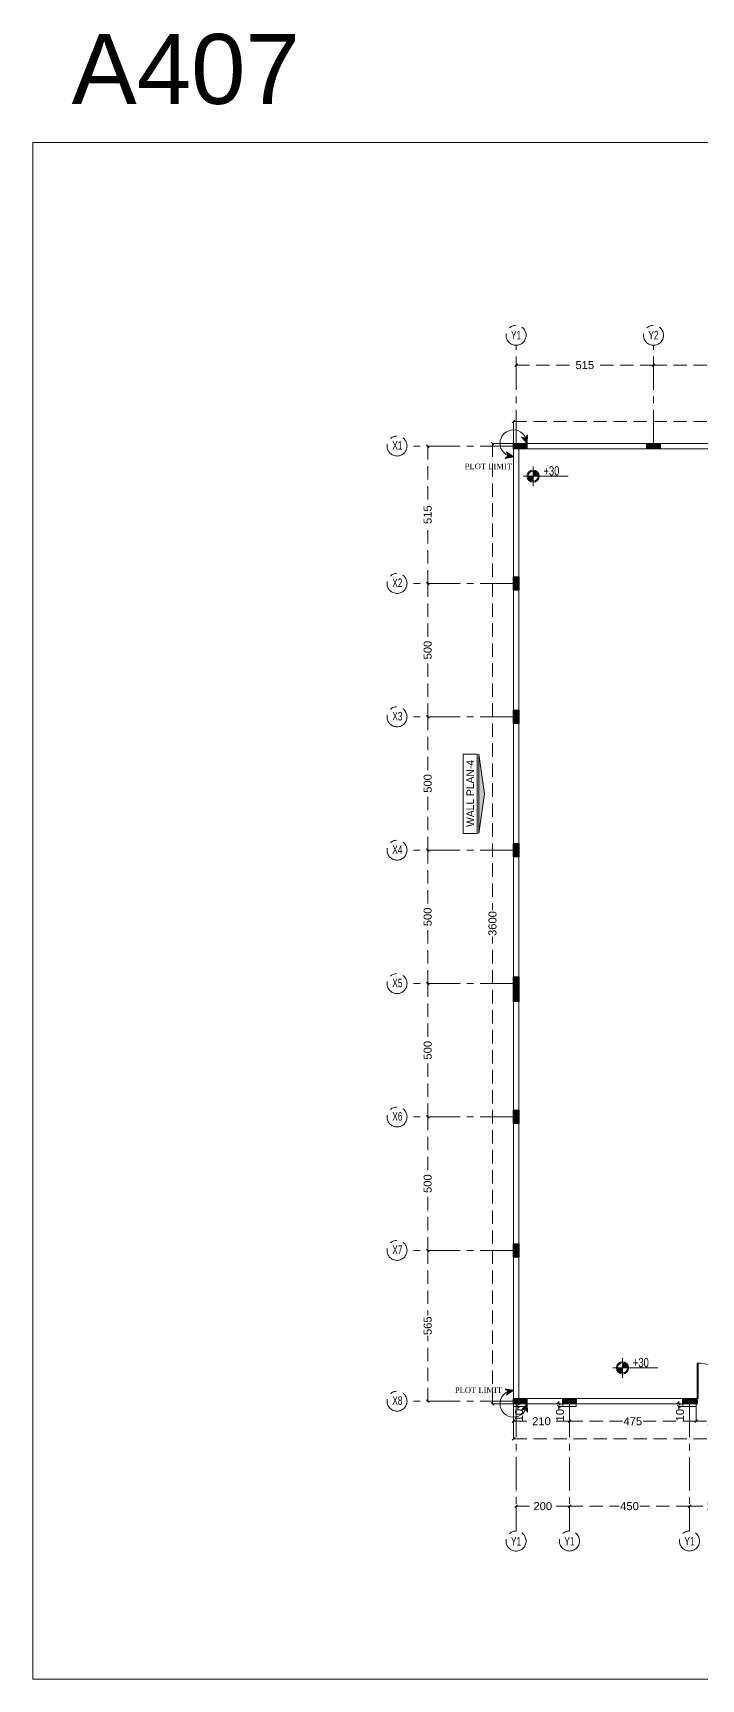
# Model space of a CAD drawing. Header units: inches. Extents: x -114 to 635, y -137 to 57.
# Drawn here: x 10.4 to 35.4, y -113.4 to -51.7 of the extents above; entities that cross this region are included whole.
import ezdxf
from ezdxf.enums import TextEntityAlignment as Align

# ---------------------------------------------------------------- set-up
doc = ezdxf.new("R2010")
doc.units = ezdxf.units.IN
doc.header["$MEASUREMENT"] = 0
doc.header["$PDMODE"] = 98
for name, pattern in [('CENTER', [2, 1.25, -0.25, 0.25, -0.25]), ('CENTERX2', [4, 2.5, -0.5, 0.5, -0.5]), ('DASHED', [0.75, 0.5, -0.25])]:
    doc.linetypes.add(name, pattern=pattern)
doc.layers.get('0').update_dxf_attribs({"lineweight": 5})
doc.layers.get('Defpoints').update_dxf_attribs({"lineweight": 5})
for name, color, linetype, lineweight in [('A-ARROW', 1, 'Continuous', 5), ('A-ELEVATION TAG', 230, 'Continuous', 5), ('A-PLOT LIMIT', 1, 'Continuous', 0), ('AXIS DIMENSION', 8, 'Continuous', 5), ('BORDER A2', 7, 'Continuous', 50), ('BOUNDARY WALL', 3, 'Continuous', 18), ('COLUMNS HATCH', 1, 'Continuous', 5), ('dim', 1, 'Continuous', 9), ('DIM-OUT', 3, 'Continuous', 13), ('E-C', 6, 'Continuous', 5), ('LEVEL SYMBOL', 8, 'Continuous', 5), ('New_Structural - Bearing_Pen_No__27', 7, 'Continuous', 35), ('PROPOSED COLUMNS', 6, 'Continuous', 30)]:
    doc.layers.add(name, color=color, linetype=linetype, lineweight=lineweight)
doc.layers.add('AXIES', color=7, linetype='CENTER', lineweight=0, true_color=0x949596)
doc.styles.add('002-F.FLOOR PLAN$0$xref plans$0$ATTRIBUTE', font='BKANT.TTF')
doc.styles.add('Arial', font='arial.ttf')
doc.styles.add('ARIAL-GRID', font='arial.ttf', dxfattribs={"width": 0.7, "height": 320})
doc.styles.add('BORDER', font='times.ttf', dxfattribs={"height": 0.2})
doc.dimstyles.new('SITE RASH', dxfattribs={"dimtxt": 0.3, "dimasz": 0.1, "dimexe": 0, "dimexo": 0, "dimgap": 0.05, "dimtad": 0, "dimdec": 0, "dimlfac": 100, "dimzin": 0, "dimdsep": 46, "dimtxsty": 'Arial', "dimblk": 'OBLIQUE', "dimcen": 0.05, "dimclrd": 256, "dimclre": 256, "dimclrt": 256, "dimadec": 0, "dimazin": 0, "dimtfac": 10, "dimtdec": 0, "dimtix": 1, "dimtofl": 0, "dimtmove": 1, "dimatfit": 2, "dimldrblk": 'OBLIQUE', "dimfxl": 0.05, "dimtolj": 1, "dimtzin": 0, "dimlwd": -1, "dimlwe": -1, "dimarcsym": 0})

# ---------------------------------------------------------------- blocks, each defined once
blk = doc.blocks.new('_Oblique')
at = {"color": 0, "lineweight": -2}
blk.add_line((-0.5, -0.5), (0.5, 0.5), dxfattribs=at)
blk = doc.blocks.new('*D766')
at = {"layer": 'Defpoints', "color": 0, "transparency": 16777216}
for p in [(61.582, -66.271), (28.382, -67.094), (61.582, -67.094)]:
    blk.add_point(p, dxfattribs=at)
at = {"layer": 'DIM-OUT', "color": 1, "transparency": 16777216}
for p, q in [((28.382, -67.094), (28.382, -66.271)), ((61.582, -67.094), (61.582, -66.271))]:
    blk.add_line(p, q, dxfattribs=at)
at = {"layer": 'DIM-OUT', "color": 1, "linetype": 'DASHED', "transparency": 16777216}
for p, q in [((28.382, -66.271), (44.484, -66.271)), ((61.582, -66.271), (45.479, -66.271))]:
    blk.add_line(p, q, dxfattribs=at)
at = {"layer": 'DIM-OUT', "color": 1, "transparency": 16777216, "xscale": 0.1, "yscale": 0.1, "zscale": 0.1, "rotation": 180}
blk.add_blockref('_Oblique', (28.382, -66.271), dxfattribs=at)
at = {"layer": 'DIM-OUT', "color": 1, "transparency": 16777216, "xscale": 0.1, "yscale": 0.1, "zscale": 0.1}
blk.add_blockref('_Oblique', (61.582, -66.271), dxfattribs=at)
at = {"layer": 'DIM-OUT', "transparency": 16777216, "insert": (44.982, -66.271), "char_height": 0.3, "attachment_point": 5, "style": 'Arial'}
blk.add_mtext('\\A1;3320', dxfattribs=at)
blk = doc.blocks.new('*D767')
at = {"layer": 'Defpoints', "color": 0, "transparency": 16777216}
for p in [(28.382, -67.094), (27.598, -103.094), (28.382, -103.094)]:
    blk.add_point(p, dxfattribs=at)
at = {"layer": 'DIM-OUT', "transparency": 16777216}
for p, q in [((28.382, -67.094), (27.598, -67.094)), ((28.382, -103.094), (27.598, -103.094))]:
    blk.add_line(p, q, dxfattribs=at)
at = {"layer": 'DIM-OUT', "color": 1, "linetype": 'DASHED', "transparency": 16777216}
for p, q in [((27.598, -67.094), (27.598, -84.596)), ((27.598, -103.094), (27.598, -85.591))]:
    blk.add_line(p, q, dxfattribs=at)
at = {"layer": 'DIM-OUT', "color": 1, "transparency": 16777216, "xscale": 0.1, "yscale": 0.1, "zscale": 0.1}
for p, rotation in [((27.598, -67.094), 90), ((27.598, -103.094), 270)]:
    blk.add_blockref('_Oblique', p, dxfattribs=dict(at, rotation=rotation))
at = {"layer": 'DIM-OUT', "transparency": 16777216, "insert": (27.598, -85.094), "char_height": 0.3, "attachment_point": 5, "rotation": 90, "style": 'Arial'}
blk.add_mtext('\\A1;3600', dxfattribs=at)
blk = doc.blocks.new('*D769')
at = {"layer": 'Defpoints', "color": 0, "transparency": 16777216}
for p in [(28.382, -103.194), (61.582, -103.094), (61.582, -104.403)]:
    blk.add_point(p, dxfattribs=at)
at = {"layer": 'DIM-OUT', "transparency": 16777216}
for p, q in [((28.382, -103.194), (28.382, -104.403)), ((61.582, -103.094), (61.582, -104.403))]:
    blk.add_line(p, q, dxfattribs=at)
at = {"layer": 'DIM-OUT', "color": 1, "linetype": 'DASHED', "transparency": 16777216}
for p, q in [((28.382, -104.403), (44.494, -104.403)), ((61.582, -104.403), (45.489, -104.403))]:
    blk.add_line(p, q, dxfattribs=at)
at = {"layer": 'DIM-OUT', "color": 1, "transparency": 16777216, "xscale": 0.1, "yscale": 0.1, "zscale": 0.1, "rotation": 180}
blk.add_blockref('_Oblique', (28.382, -104.403), dxfattribs=at)
at = {"layer": 'DIM-OUT', "color": 1, "transparency": 16777216, "xscale": 0.1, "yscale": 0.1, "zscale": 0.1}
blk.add_blockref('_Oblique', (61.582, -104.403), dxfattribs=at)
at = {"layer": 'DIM-OUT', "transparency": 16777216, "insert": (44.992, -104.403), "char_height": 0.3, "attachment_point": 5, "style": 'Arial'}
blk.add_mtext('\\A1;3320', dxfattribs=at)
blk = doc.blocks.new('A$C2da3ec11')
for p, q in [((0.04, 0), (0.04, 1.32)), ((0.08, 1.319), (0.08, 0)), ((0, 0), (0.04, 0)), ((0, 0), (0.04, 0)), ((0.08, 0), (0.04, 0)), ((0.04, 0), (0.04, -0.04)), ((0.08, 0), (0.04, 0)), ((0.04, 0), (0.04, -0.04)), ((1.5, 0), (1.46, 0)), ((1.46, 0), (1.46, -0.04)), ((1.5, 0), (1.46, 0)), ((1.46, 0), (1.46, -0.04)), ((0.05, -0.2), (0, -0.2)), ((0.05, -0.2), (0, -0.2)), ((0.04, -0.04), (0.05, -0.04)), ((0.04, -0.04), (0.05, -0.04)), ((0.05, -0.04), (0.05, -0.2)), ((0.05, -0.04), (0.05, -0.2)), ((1.46, -0.04), (1.45, -0.04)), ((1.45, -0.04), (1.45, -0.2)), ((1.46, -0.04), (1.45, -0.04)), ((1.45, -0.04), (1.45, -0.2)), ((1.45, -0.2), (1.5, -0.2)), ((1.45, -0.2), (1.5, -0.2))]:
    blk.add_line(p, q)
blk.add_arc((0.064, -0.078), 1.399, 3.21626, 90.96406)
blk = doc.blocks.new('*D772')
at = {"layer": 'Defpoints', "color": 0, "transparency": 16777216}
for p in [(35.232, -103.194), (36.732, -103.194), (35.232, -103.752)]:
    blk.add_point(p, dxfattribs=at)
at = {"layer": 'DIM-OUT', "transparency": 16777216}
for p, q in [((35.232, -103.194), (35.232, -103.752)), ((36.732, -103.194), (36.732, -103.752))]:
    blk.add_line(p, q, dxfattribs=at)
at = {"layer": 'DIM-OUT', "color": 1, "linetype": 'DASHED', "transparency": 16777216}
for p, q in [((35.232, -103.752), (35.615, -103.752)), ((36.732, -103.752), (36.349, -103.752))]:
    blk.add_line(p, q, dxfattribs=at)
at = {"layer": 'DIM-OUT', "color": 1, "transparency": 16777216, "xscale": 0.1, "yscale": 0.1, "zscale": 0.1, "rotation": 180}
blk.add_blockref('_Oblique', (35.232, -103.752), dxfattribs=at)
at = {"layer": 'DIM-OUT', "color": 1, "transparency": 16777216, "xscale": 0.1, "yscale": 0.1, "zscale": 0.1}
blk.add_blockref('_Oblique', (36.732, -103.752), dxfattribs=at)
at = {"layer": 'DIM-OUT', "transparency": 16777216, "insert": (35.982, -103.752), "char_height": 0.3, "attachment_point": 5, "style": 'Arial'}
blk.add_mtext('\\A1;150', dxfattribs=at)
blk = doc.blocks.new('*D773')
at = {"layer": 'Defpoints', "color": 0, "transparency": 16777216}
for p in [(30.482, -103.194), (35.232, -103.194), (30.482, -103.752)]:
    blk.add_point(p, dxfattribs=at)
at = {"layer": 'DIM-OUT', "transparency": 16777216}
for p, q in [((30.482, -103.194), (30.482, -103.752)), ((35.232, -103.194), (35.232, -103.752))]:
    blk.add_line(p, q, dxfattribs=at)
at = {"layer": 'DIM-OUT', "color": 1, "linetype": 'DASHED', "transparency": 16777216}
for p, q in [((30.482, -103.752), (32.469, -103.752)), ((35.232, -103.752), (33.246, -103.752))]:
    blk.add_line(p, q, dxfattribs=at)
at = {"layer": 'DIM-OUT', "color": 1, "transparency": 16777216, "xscale": 0.1, "yscale": 0.1, "zscale": 0.1, "rotation": 180}
blk.add_blockref('_Oblique', (30.482, -103.752), dxfattribs=at)
at = {"layer": 'DIM-OUT', "color": 1, "transparency": 16777216, "xscale": 0.1, "yscale": 0.1, "zscale": 0.1}
blk.add_blockref('_Oblique', (35.232, -103.752), dxfattribs=at)
at = {"layer": 'DIM-OUT', "transparency": 16777216, "insert": (32.857, -103.752), "char_height": 0.3, "attachment_point": 5, "style": 'Arial'}
blk.add_mtext('\\A1;475', dxfattribs=at)
blk = doc.blocks.new('002-F.FLOOR PLAN$0$xref plans$0$LVL-PL')
h = blk.add_hatch(color=256)
h.paths.add_polyline_path([(0, 0.123), (0, 0), (0.123, 0, 0.414214)])
h.paths.add_polyline_path([(0, 0), (-0.123, 0, 0.414214), (0, -0.123)])
for p, q in [((0.2, 0), (-0.242, 0)), ((0, 0.242), (0, -0.242)), ((0, 0), (0.865, 0))]:
    blk.add_line(p, q)
for radius in [0.15, 0.123]:
    blk.add_circle((0, 0), radius)
at = {"style": '002-F.FLOOR PLAN$0$xref plans$0$ATTRIBUTE', "width": 0.75, "flags": 12}
for tag, p in [('LEVEL', (0.517, 0.151)), ('POSITION', (0.517, -0.154))]:
    blk.add_attdef(tag, text='', height=0.2, dxfattribs=at).set_placement(p, align=Align.MIDDLE)
blk = doc.blocks.new('*D774')
at = {"layer": 'Defpoints', "color": 0, "transparency": 16777216}
for p in [(28.382, -103.194), (30.482, -103.194), (28.382, -103.752)]:
    blk.add_point(p, dxfattribs=at)
at = {"layer": 'DIM-OUT', "transparency": 16777216}
for p, q in [((28.382, -103.194), (28.382, -103.752)), ((30.482, -103.194), (30.482, -103.752))]:
    blk.add_line(p, q, dxfattribs=at)
at = {"layer": 'DIM-OUT', "color": 1, "linetype": 'DASHED', "transparency": 16777216}
for p, q in [((28.382, -103.752), (29.048, -103.752)), ((30.482, -103.752), (29.815, -103.752))]:
    blk.add_line(p, q, dxfattribs=at)
at = {"layer": 'DIM-OUT', "color": 1, "transparency": 16777216, "xscale": 0.1, "yscale": 0.1, "zscale": 0.1, "rotation": 180}
blk.add_blockref('_Oblique', (28.382, -103.752), dxfattribs=at)
at = {"layer": 'DIM-OUT', "color": 1, "transparency": 16777216, "xscale": 0.1, "yscale": 0.1, "zscale": 0.1}
blk.add_blockref('_Oblique', (30.482, -103.752), dxfattribs=at)
at = {"layer": 'DIM-OUT', "transparency": 16777216, "insert": (29.432, -103.752), "char_height": 0.3, "attachment_point": 5, "style": 'Arial'}
blk.add_mtext('\\A1;210', dxfattribs=at)
blk = doc.blocks.new('*D775')
at = {"layer": 'Defpoints', "color": 0, "transparency": 16777216}
for p in [(28.542, -103.094), (28.693, -103.094), (28.693, -103.194)]:
    blk.add_point(p, dxfattribs=at)
at = {"layer": 'DIM-OUT', "color": 1, "linetype": 'DASHED', "transparency": 16777216}
for p, q in [((28.542, -103.094), (28.542, -102.994)), ((28.542, -103.194), (28.542, -103.294))]:
    blk.add_line(p, q, dxfattribs=at)
at = {"layer": 'DIM-OUT', "transparency": 16777216}
for p, q in [((28.693, -103.094), (28.542, -103.094)), ((28.693, -103.194), (28.542, -103.194))]:
    blk.add_line(p, q, dxfattribs=at)
at = {"layer": 'DIM-OUT', "color": 1, "transparency": 16777216, "xscale": 0.1, "yscale": 0.1, "zscale": 0.1}
for p, rotation in [((28.542, -103.094), 270), ((28.542, -103.194), 90)]:
    blk.add_blockref('_Oblique', p, dxfattribs=dict(at, rotation=rotation))
at = {"layer": 'DIM-OUT', "transparency": 16777216, "insert": (28.588, -103.523), "char_height": 0.3, "attachment_point": 5, "rotation": 90, "style": 'Arial'}
blk.add_mtext('\\A1;10', dxfattribs=at)
blk = doc.blocks.new('*D776')
at = {"layer": 'Defpoints', "color": 0, "transparency": 16777216}
for p in [(34.581, -103.094), (34.732, -103.094), (34.732, -103.194)]:
    blk.add_point(p, dxfattribs=at)
at = {"layer": 'DIM-OUT', "color": 1, "linetype": 'DASHED', "transparency": 16777216}
for p, q in [((34.581, -103.094), (34.581, -102.994)), ((34.581, -103.194), (34.581, -103.294))]:
    blk.add_line(p, q, dxfattribs=at)
at = {"layer": 'DIM-OUT', "transparency": 16777216}
for p, q in [((34.732, -103.094), (34.581, -103.094)), ((34.732, -103.194), (34.581, -103.194))]:
    blk.add_line(p, q, dxfattribs=at)
at = {"layer": 'DIM-OUT', "color": 1, "transparency": 16777216, "xscale": 0.1, "yscale": 0.1, "zscale": 0.1}
for p, rotation in [((34.581, -103.094), 270), ((34.581, -103.194), 90)]:
    blk.add_blockref('_Oblique', p, dxfattribs=dict(at, rotation=rotation))
at = {"layer": 'DIM-OUT', "transparency": 16777216, "insert": (34.628, -103.523), "char_height": 0.3, "attachment_point": 5, "rotation": 90, "style": 'Arial'}
blk.add_mtext('\\A1;10', dxfattribs=at)
blk = doc.blocks.new('DSADAASDASDASASDASASDASASDASASDAS')
at = {"layer": 'COLUMNS HATCH'}
for points in [[(873.6, -76.705), (873.6, -76.505), (874.1, -76.505), (874.1, -76.705)], [(878.6, -76.705), (878.6, -76.505), (879.1, -76.505), (879.1, -76.705)], [(883.6, -76.705), (883.6, -76.505), (884.1, -76.505), (884.1, -76.705)], [(888.6, -76.705), (888.6, -76.505), (889.1, -76.505), (889.1, -76.705)], [(893.6, -76.705), (893.6, -76.505), (894.1, -76.505), (894.1, -76.705)], [(894.12, -76.705), (894.12, -76.505), (894.52, -76.505), (894.52, -76.705)], [(898.6, -76.705), (898.6, -76.505), (899.1, -76.505), (899.1, -76.705)], [(903.6, -76.705), (903.6, -76.505), (904.1, -76.505), (904.1, -76.705)], [(906.8, -77.005), (906.6, -77.005), (906.6, -76.505), (906.8, -76.505)], [(873.8, -82.005), (873.6, -82.005), (873.6, -81.505), (873.8, -81.505)], [(906.8, -82.005), (906.6, -82.005), (906.6, -81.505), (906.8, -81.505)], [(873.8, -87.005), (873.6, -87.005), (873.6, -86.505), (873.8, -86.505)], [(906.8, -87.005), (906.6, -87.005), (906.6, -86.505), (906.8, -86.505)], [(873.8, -92.005), (873.6, -92.005), (873.6, -91.505), (873.8, -91.505)], [(906.8, -92.005), (906.6, -92.005), (906.6, -91.505), (906.8, -91.505)], [(873.8, -97.005), (873.6, -97.005), (873.6, -96.505), (873.8, -96.505)], [(906.8, -97.005), (906.6, -97.005), (906.6, -96.505), (906.8, -96.505)], [(873.8, -97.425), (873.6, -97.425), (873.6, -97.025), (873.8, -97.025)], [(906.8, -97.425), (906.6, -97.425), (906.6, -97.025), (906.8, -97.025)], [(873.8, -102.005), (873.6, -102.005), (873.6, -101.505), (873.8, -101.505)], [(906.8, -102.005), (906.6, -102.005), (906.6, -101.505), (906.8, -101.505)], [(906.8, -105.805), (906.6, -105.805), (906.6, -105.305), (906.8, -105.305)], [(873.8, -107.005), (873.6, -107.005), (873.6, -106.505), (873.8, -106.505)], [(903.1, -107.505), (903.1, -107.305), (903.6, -107.305), (903.6, -107.505)], [(906.8, -107.805), (906.6, -107.805), (906.6, -107.305), (906.8, -107.305)], [(906.8, -112.507), (906.6, -112.507), (906.6, -112.007), (906.8, -112.007)], [(873.6, -112.507), (873.6, -112.307), (874.1, -112.307), (874.1, -112.507)], [(875.451, -112.505), (875.451, -112.305), (875.951, -112.305), (875.951, -112.505)], [(879.951, -112.505), (879.951, -112.305), (880.451, -112.305), (880.451, -112.505)], [(881.951, -112.505), (881.951, -112.305), (882.451, -112.305), (882.451, -112.505)], [(886.451, -112.505), (886.451, -112.305), (886.951, -112.305), (886.951, -112.505)], [(892.45, -112.507), (892.45, -112.307), (892.95, -112.307), (892.95, -112.507)], [(896.95, -112.507), (896.95, -112.307), (897.45, -112.307), (897.45, -112.507)], [(902.45, -112.507), (902.45, -112.307), (903.051, -112.307), (903.051, -112.507)], [(903.1, -112.505), (903.1, -112.305), (903.6, -112.305), (903.6, -112.505)]]:
    blk.add_hatch(color=256, dxfattribs=at).paths.add_polyline_path(points)
at = {"layer": 'PROPOSED COLUMNS'}
for points in [[(873.6, -76.705), (873.6, -76.505), (874.1, -76.505), (874.1, -76.705)], [(878.6, -76.705), (878.6, -76.505), (879.1, -76.505), (879.1, -76.705)], [(883.6, -76.705), (883.6, -76.505), (884.1, -76.505), (884.1, -76.705)], [(888.6, -76.705), (888.6, -76.505), (889.1, -76.505), (889.1, -76.705)], [(893.6, -76.705), (893.6, -76.505), (894.1, -76.505), (894.1, -76.705)], [(894.12, -76.705), (894.12, -76.505), (894.52, -76.505), (894.52, -76.705)], [(898.6, -76.705), (898.6, -76.505), (899.1, -76.505), (899.1, -76.705)], [(903.6, -76.705), (903.6, -76.505), (904.1, -76.505), (904.1, -76.705)], [(906.8, -77.005), (906.6, -77.005), (906.6, -76.505), (906.8, -76.505)], [(873.8, -82.005), (873.6, -82.005), (873.6, -81.505), (873.8, -81.505)], [(906.8, -82.005), (906.6, -82.005), (906.6, -81.505), (906.8, -81.505)], [(873.8, -87.005), (873.6, -87.005), (873.6, -86.505), (873.8, -86.505)], [(906.8, -87.005), (906.6, -87.005), (906.6, -86.505), (906.8, -86.505)], [(873.8, -92.005), (873.6, -92.005), (873.6, -91.505), (873.8, -91.505)], [(906.8, -92.005), (906.6, -92.005), (906.6, -91.505), (906.8, -91.505)], [(873.8, -97.005), (873.6, -97.005), (873.6, -96.505), (873.8, -96.505)], [(906.8, -97.005), (906.6, -97.005), (906.6, -96.505), (906.8, -96.505)], [(873.8, -97.425), (873.6, -97.425), (873.6, -97.025), (873.8, -97.025)], [(906.8, -97.425), (906.6, -97.425), (906.6, -97.025), (906.8, -97.025)], [(873.8, -102.005), (873.6, -102.005), (873.6, -101.505), (873.8, -101.505)], [(906.8, -102.005), (906.6, -102.005), (906.6, -101.505), (906.8, -101.505)], [(906.8, -105.805), (906.6, -105.805), (906.6, -105.305), (906.8, -105.305)], [(873.8, -107.005), (873.6, -107.005), (873.6, -106.505), (873.8, -106.505)], [(903.1, -107.505), (903.1, -107.305), (903.6, -107.305), (903.6, -107.505)], [(906.8, -107.805), (906.6, -107.805), (906.6, -107.305), (906.8, -107.305)], [(906.8, -112.507), (906.6, -112.507), (906.6, -112.007), (906.8, -112.007)], [(873.6, -112.507), (873.6, -112.307), (874.1, -112.307), (874.1, -112.507)], [(875.451, -112.505), (875.451, -112.305), (875.951, -112.305), (875.951, -112.505)], [(879.951, -112.505), (879.951, -112.305), (880.451, -112.305), (880.451, -112.505)], [(881.951, -112.505), (881.951, -112.305), (882.451, -112.305), (882.451, -112.505)], [(886.451, -112.505), (886.451, -112.305), (886.951, -112.305), (886.951, -112.505)], [(892.45, -112.507), (892.45, -112.307), (892.95, -112.307), (892.95, -112.507)], [(896.95, -112.507), (896.95, -112.307), (897.45, -112.307), (897.45, -112.507)], [(902.45, -112.507), (902.45, -112.307), (903.051, -112.307), (903.051, -112.507)], [(903.1, -112.505), (903.1, -112.305), (903.6, -112.305), (903.6, -112.505)]]:
    blk.add_lwpolyline(points, close=True, dxfattribs=at)
blk = doc.blocks.new('*D968')
at = {"layer": 'Defpoints', "color": 0, "transparency": 16777216}
for p in [(30.081, -103.094), (30.232, -103.094), (30.232, -103.194)]:
    blk.add_point(p, dxfattribs=at)
at = {"layer": 'DIM-OUT', "color": 1, "linetype": 'DASHED', "transparency": 16777216}
for p, q in [((30.081, -103.094), (30.081, -102.994)), ((30.081, -103.194), (30.081, -103.294))]:
    blk.add_line(p, q, dxfattribs=at)
at = {"layer": 'DIM-OUT', "transparency": 16777216}
for p, q in [((30.232, -103.094), (30.081, -103.094)), ((30.232, -103.194), (30.081, -103.194))]:
    blk.add_line(p, q, dxfattribs=at)
at = {"layer": 'DIM-OUT', "color": 1, "transparency": 16777216, "xscale": 0.1, "yscale": 0.1, "zscale": 0.1}
for p, rotation in [((30.081, -103.094), 270), ((30.081, -103.194), 90)]:
    blk.add_blockref('_Oblique', p, dxfattribs=dict(at, rotation=rotation))
at = {"layer": 'DIM-OUT', "transparency": 16777216, "insert": (30.128, -103.523), "char_height": 0.3, "attachment_point": 5, "rotation": 90, "style": 'Arial'}
blk.add_mtext('\\A1;10', dxfattribs=at)
blk = doc.blocks.new('WSA-GRID')
at = {"layer": 'AXIES', "style": 'ARIAL-GRID', "width": 0.7}
blk.add_attdef('GRID', text='', height=320, dxfattribs=at).set_placement((0, 522), align=Align.MIDDLE_CENTER)
blk = doc.blocks.new('*D972')
at = {"layer": 'AXIS DIMENSION', "transparency": 16777216}
for p, q in [((25.474, -97.344), (25.168, -97.344)), ((25.474, -102.997), (25.168, -102.997))]:
    blk.add_line(p, q, dxfattribs=at)
at = {"layer": 'AXIS DIMENSION', "color": 17, "linetype": 'DASHED', "transparency": 16777216}
for p, q in [((25.168, -97.344), (25.168, -99.788)), ((25.168, -102.997), (25.168, -100.553))]:
    blk.add_line(p, q, dxfattribs=at)
at = {"layer": 'Defpoints', "color": 0, "transparency": 16777216}
for p in [(25.168, -97.344), (25.474, -97.344), (25.474, -102.997)]:
    blk.add_point(p, dxfattribs=at)
at = {"layer": 'AXIS DIMENSION', "color": 17, "transparency": 16777216, "xscale": 0.1, "yscale": 0.1, "zscale": 0.1}
for p, rotation in [((25.168, -97.344), 90), ((25.168, -102.997), 270)]:
    blk.add_blockref('_Oblique', p, dxfattribs=dict(at, rotation=rotation))
at = {"layer": 'AXIS DIMENSION', "color": 3, "transparency": 16777216, "insert": (25.168, -100.17), "char_height": 0.3, "attachment_point": 5, "rotation": 90, "style": 'Arial'}
blk.add_mtext('\\A1;565', dxfattribs=at)
blk = doc.blocks.new('*D973')
at = {"layer": 'AXIS DIMENSION', "transparency": 16777216}
for p, q in [((25.898, -92.344), (25.168, -92.344)), ((25.474, -97.344), (25.168, -97.344))]:
    blk.add_line(p, q, dxfattribs=at)
at = {"layer": 'AXIS DIMENSION', "color": 17, "linetype": 'DASHED', "transparency": 16777216}
for p, q in [((25.168, -92.344), (25.168, -94.463)), ((25.168, -97.344), (25.168, -95.225))]:
    blk.add_line(p, q, dxfattribs=at)
at = {"layer": 'Defpoints', "color": 0, "transparency": 16777216}
for p in [(25.168, -92.344), (25.898, -92.344), (25.474, -97.344)]:
    blk.add_point(p, dxfattribs=at)
at = {"layer": 'AXIS DIMENSION', "color": 17, "transparency": 16777216, "xscale": 0.1, "yscale": 0.1, "zscale": 0.1}
for p, rotation in [((25.168, -92.344), 90), ((25.168, -97.344), 270)]:
    blk.add_blockref('_Oblique', p, dxfattribs=dict(at, rotation=rotation))
at = {"layer": 'AXIS DIMENSION', "color": 3, "transparency": 16777216, "insert": (25.168, -94.844), "char_height": 0.3, "attachment_point": 5, "rotation": 90, "style": 'Arial'}
blk.add_mtext('\\A1;500', dxfattribs=at)
blk = doc.blocks.new('*D974')
at = {"layer": 'AXIS DIMENSION', "transparency": 16777216}
for p, q in [((25.686, -87.344), (25.168, -87.344)), ((25.898, -92.344), (25.168, -92.344))]:
    blk.add_line(p, q, dxfattribs=at)
at = {"layer": 'AXIS DIMENSION', "color": 17, "linetype": 'DASHED', "transparency": 16777216}
for p, q in [((25.168, -87.344), (25.168, -89.463)), ((25.168, -92.344), (25.168, -90.225))]:
    blk.add_line(p, q, dxfattribs=at)
at = {"layer": 'Defpoints', "color": 0, "transparency": 16777216}
for p in [(25.168, -87.344), (25.686, -87.344), (25.898, -92.344)]:
    blk.add_point(p, dxfattribs=at)
at = {"layer": 'AXIS DIMENSION', "color": 17, "transparency": 16777216, "xscale": 0.1, "yscale": 0.1, "zscale": 0.1}
for p, rotation in [((25.168, -87.344), 90), ((25.168, -92.344), 270)]:
    blk.add_blockref('_Oblique', p, dxfattribs=dict(at, rotation=rotation))
at = {"layer": 'AXIS DIMENSION', "color": 3, "transparency": 16777216, "insert": (25.168, -89.844), "char_height": 0.3, "attachment_point": 5, "rotation": 90, "style": 'Arial'}
blk.add_mtext('\\A1;500', dxfattribs=at)
blk = doc.blocks.new('*D975')
at = {"layer": 'AXIS DIMENSION', "transparency": 16777216}
for p, q in [((25.78, -82.344), (25.168, -82.344)), ((25.686, -87.344), (25.168, -87.344))]:
    blk.add_line(p, q, dxfattribs=at)
at = {"layer": 'AXIS DIMENSION', "color": 17, "linetype": 'DASHED', "transparency": 16777216}
for p, q in [((25.168, -82.344), (25.168, -84.463)), ((25.168, -87.344), (25.168, -85.225))]:
    blk.add_line(p, q, dxfattribs=at)
at = {"layer": 'Defpoints', "color": 0, "transparency": 16777216}
for p in [(25.168, -82.344), (25.78, -82.344), (25.686, -87.344)]:
    blk.add_point(p, dxfattribs=at)
at = {"layer": 'AXIS DIMENSION', "color": 17, "transparency": 16777216, "xscale": 0.1, "yscale": 0.1, "zscale": 0.1}
for p, rotation in [((25.168, -82.344), 90), ((25.168, -87.344), 270)]:
    blk.add_blockref('_Oblique', p, dxfattribs=dict(at, rotation=rotation))
at = {"layer": 'AXIS DIMENSION', "color": 3, "transparency": 16777216, "insert": (25.168, -84.844), "char_height": 0.3, "attachment_point": 5, "rotation": 90, "style": 'Arial'}
blk.add_mtext('\\A1;500', dxfattribs=at)
blk = doc.blocks.new('*D976')
at = {"layer": 'AXIS DIMENSION', "transparency": 16777216}
for p, q in [((25.662, -77.344), (25.168, -77.344)), ((25.78, -82.344), (25.168, -82.344))]:
    blk.add_line(p, q, dxfattribs=at)
at = {"layer": 'AXIS DIMENSION', "color": 17, "linetype": 'DASHED', "transparency": 16777216}
for p, q in [((25.168, -77.344), (25.168, -79.463)), ((25.168, -82.344), (25.168, -80.225))]:
    blk.add_line(p, q, dxfattribs=at)
at = {"layer": 'Defpoints', "color": 0, "transparency": 16777216}
for p in [(25.168, -77.344), (25.662, -77.344), (25.78, -82.344)]:
    blk.add_point(p, dxfattribs=at)
at = {"layer": 'AXIS DIMENSION', "color": 17, "transparency": 16777216, "xscale": 0.1, "yscale": 0.1, "zscale": 0.1}
for p, rotation in [((25.168, -77.344), 90), ((25.168, -82.344), 270)]:
    blk.add_blockref('_Oblique', p, dxfattribs=dict(at, rotation=rotation))
at = {"layer": 'AXIS DIMENSION', "color": 3, "transparency": 16777216, "insert": (25.168, -79.844), "char_height": 0.3, "attachment_point": 5, "rotation": 90, "style": 'Arial'}
blk.add_mtext('\\A1;500', dxfattribs=at)
blk = doc.blocks.new('*D977')
at = {"layer": 'AXIS DIMENSION', "transparency": 16777216}
for p, q in [((25.804, -72.344), (25.168, -72.344)), ((25.662, -77.344), (25.168, -77.344))]:
    blk.add_line(p, q, dxfattribs=at)
at = {"layer": 'AXIS DIMENSION', "color": 17, "linetype": 'DASHED', "transparency": 16777216}
for p, q in [((25.168, -72.344), (25.168, -74.463)), ((25.168, -77.344), (25.168, -75.225))]:
    blk.add_line(p, q, dxfattribs=at)
at = {"layer": 'Defpoints', "color": 0, "transparency": 16777216}
for p in [(25.168, -72.344), (25.804, -72.344), (25.662, -77.344)]:
    blk.add_point(p, dxfattribs=at)
at = {"layer": 'AXIS DIMENSION', "color": 17, "transparency": 16777216, "xscale": 0.1, "yscale": 0.1, "zscale": 0.1}
for p, rotation in [((25.168, -72.344), 90), ((25.168, -77.344), 270)]:
    blk.add_blockref('_Oblique', p, dxfattribs=dict(at, rotation=rotation))
at = {"layer": 'AXIS DIMENSION', "color": 3, "transparency": 16777216, "insert": (25.168, -74.844), "char_height": 0.3, "attachment_point": 5, "rotation": 90, "style": 'Arial'}
blk.add_mtext('\\A1;500', dxfattribs=at)
blk = doc.blocks.new('*D978')
at = {"layer": 'AXIS DIMENSION', "transparency": 16777216}
for p, q in [((25.686, -67.194), (25.168, -67.194)), ((25.804, -72.344), (25.168, -72.344))]:
    blk.add_line(p, q, dxfattribs=at)
at = {"layer": 'AXIS DIMENSION', "color": 17, "linetype": 'DASHED', "transparency": 16777216}
for p, q in [((25.168, -67.194), (25.168, -69.386)), ((25.168, -72.344), (25.168, -70.151))]:
    blk.add_line(p, q, dxfattribs=at)
at = {"layer": 'Defpoints', "color": 0, "transparency": 16777216}
for p in [(25.168, -67.194), (25.686, -67.194), (25.804, -72.344)]:
    blk.add_point(p, dxfattribs=at)
at = {"layer": 'AXIS DIMENSION', "color": 17, "transparency": 16777216, "xscale": 0.1, "yscale": 0.1, "zscale": 0.1}
for p, rotation in [((25.168, -67.194), 90), ((25.168, -72.344), 270)]:
    blk.add_blockref('_Oblique', p, dxfattribs=dict(at, rotation=rotation))
at = {"layer": 'AXIS DIMENSION', "color": 3, "transparency": 16777216, "insert": (25.168, -69.769), "char_height": 0.3, "attachment_point": 5, "rotation": 90, "style": 'Arial'}
blk.add_mtext('\\A1;515', dxfattribs=at)
blk = doc.blocks.new('*D979')
at = {"layer": 'AXIS DIMENSION', "transparency": 16777216}
for p, q in [((28.482, -64.962), (28.482, -64.16)), ((33.632, -64.962), (33.632, -64.16))]:
    blk.add_line(p, q, dxfattribs=at)
at = {"layer": 'AXIS DIMENSION', "color": 17, "linetype": 'DASHED', "transparency": 16777216}
for p, q in [((28.482, -64.16), (30.674, -64.16)), ((33.632, -64.16), (31.439, -64.16))]:
    blk.add_line(p, q, dxfattribs=at)
at = {"layer": 'Defpoints', "color": 0, "transparency": 16777216}
for p in [(33.632, -64.16), (28.482, -64.962), (33.632, -64.962)]:
    blk.add_point(p, dxfattribs=at)
at = {"layer": 'AXIS DIMENSION', "color": 17, "transparency": 16777216, "xscale": 0.1, "yscale": 0.1, "zscale": 0.1, "rotation": 180}
blk.add_blockref('_Oblique', (28.482, -64.16), dxfattribs=at)
at = {"layer": 'AXIS DIMENSION', "color": 17, "transparency": 16777216, "xscale": 0.1, "yscale": 0.1, "zscale": 0.1}
blk.add_blockref('_Oblique', (33.632, -64.16), dxfattribs=at)
at = {"layer": 'AXIS DIMENSION', "color": 3, "transparency": 16777216, "insert": (31.057, -64.16), "char_height": 0.3, "attachment_point": 5, "style": 'Arial'}
blk.add_mtext('\\A1;515', dxfattribs=at)
blk = doc.blocks.new('*D980')
at = {"layer": 'AXIS DIMENSION', "transparency": 16777216}
for p, q in [((33.632, -64.962), (33.632, -64.16)), ((38.632, -64.913), (38.632, -64.16))]:
    blk.add_line(p, q, dxfattribs=at)
at = {"layer": 'AXIS DIMENSION', "color": 17, "linetype": 'DASHED', "transparency": 16777216}
for p, q in [((33.632, -64.16), (35.751, -64.16)), ((38.632, -64.16), (36.513, -64.16))]:
    blk.add_line(p, q, dxfattribs=at)
at = {"layer": 'Defpoints', "color": 0, "transparency": 16777216}
for p in [(38.632, -64.16), (33.632, -64.962), (38.632, -64.913)]:
    blk.add_point(p, dxfattribs=at)
at = {"layer": 'AXIS DIMENSION', "color": 17, "transparency": 16777216, "xscale": 0.1, "yscale": 0.1, "zscale": 0.1, "rotation": 180}
blk.add_blockref('_Oblique', (33.632, -64.16), dxfattribs=at)
at = {"layer": 'AXIS DIMENSION', "color": 17, "transparency": 16777216, "xscale": 0.1, "yscale": 0.1, "zscale": 0.1}
blk.add_blockref('_Oblique', (38.632, -64.16), dxfattribs=at)
at = {"layer": 'AXIS DIMENSION', "color": 3, "transparency": 16777216, "insert": (36.132, -64.16), "char_height": 0.3, "attachment_point": 5, "style": 'Arial'}
blk.add_mtext('\\A1;500', dxfattribs=at)
blk = doc.blocks.new('*D993')
at = {"layer": 'AXIS DIMENSION', "transparency": 16777216}
for p, q in [((28.482, -107.288), (28.482, -106.934)), ((30.482, -107.288), (30.482, -106.934))]:
    blk.add_line(p, q, dxfattribs=at)
at = {"layer": 'AXIS DIMENSION', "color": 17, "linetype": 'DASHED', "transparency": 16777216}
for p, q in [((28.482, -106.934), (29.098, -106.934)), ((30.482, -106.934), (29.865, -106.934))]:
    blk.add_line(p, q, dxfattribs=at)
at = {"layer": 'Defpoints', "color": 0, "transparency": 16777216}
for p in [(28.482, -107.288), (30.482, -106.934), (30.482, -107.288)]:
    blk.add_point(p, dxfattribs=at)
at = {"layer": 'AXIS DIMENSION', "color": 17, "transparency": 16777216, "xscale": 0.1, "yscale": 0.1, "zscale": 0.1, "rotation": 180}
blk.add_blockref('_Oblique', (28.482, -106.934), dxfattribs=at)
at = {"layer": 'AXIS DIMENSION', "color": 17, "transparency": 16777216, "xscale": 0.1, "yscale": 0.1, "zscale": 0.1}
blk.add_blockref('_Oblique', (30.482, -106.934), dxfattribs=at)
at = {"layer": 'AXIS DIMENSION', "color": 3, "transparency": 16777216, "insert": (29.482, -106.934), "char_height": 0.3, "attachment_point": 5, "style": 'Arial'}
blk.add_mtext('\\A1;200', dxfattribs=at)
blk = doc.blocks.new('*D994')
at = {"layer": 'AXIS DIMENSION', "transparency": 16777216}
for p, q in [((30.482, -107.288), (30.482, -106.934)), ((34.982, -107.393), (34.982, -106.934))]:
    blk.add_line(p, q, dxfattribs=at)
at = {"layer": 'AXIS DIMENSION', "color": 17, "linetype": 'DASHED', "transparency": 16777216}
for p, q in [((30.482, -106.934), (32.345, -106.934)), ((34.982, -106.934), (33.119, -106.934))]:
    blk.add_line(p, q, dxfattribs=at)
at = {"layer": 'Defpoints', "color": 0, "transparency": 16777216}
for p in [(30.482, -107.288), (34.982, -106.934), (34.982, -107.393)]:
    blk.add_point(p, dxfattribs=at)
at = {"layer": 'AXIS DIMENSION', "color": 17, "transparency": 16777216, "xscale": 0.1, "yscale": 0.1, "zscale": 0.1, "rotation": 180}
blk.add_blockref('_Oblique', (30.482, -106.934), dxfattribs=at)
at = {"layer": 'AXIS DIMENSION', "color": 17, "transparency": 16777216, "xscale": 0.1, "yscale": 0.1, "zscale": 0.1}
blk.add_blockref('_Oblique', (34.982, -106.934), dxfattribs=at)
at = {"layer": 'AXIS DIMENSION', "color": 3, "transparency": 16777216, "insert": (32.732, -106.934), "char_height": 0.3, "attachment_point": 5, "style": 'Arial'}
blk.add_mtext('\\A1;450', dxfattribs=at)
blk = doc.blocks.new('*D995')
at = {"layer": 'AXIS DIMENSION', "transparency": 16777216}
for p, q in [((34.982, -107.393), (34.982, -106.934)), ((36.982, -107.467), (36.982, -106.934))]:
    blk.add_line(p, q, dxfattribs=at)
at = {"layer": 'AXIS DIMENSION', "color": 17, "linetype": 'DASHED', "transparency": 16777216}
for p, q in [((34.982, -106.934), (35.599, -106.934)), ((36.982, -106.934), (36.366, -106.934))]:
    blk.add_line(p, q, dxfattribs=at)
at = {"layer": 'Defpoints', "color": 0, "transparency": 16777216}
for p in [(36.982, -106.934), (34.982, -107.393), (36.982, -107.467)]:
    blk.add_point(p, dxfattribs=at)
at = {"layer": 'AXIS DIMENSION', "color": 17, "transparency": 16777216, "xscale": 0.1, "yscale": 0.1, "zscale": 0.1, "rotation": 180}
blk.add_blockref('_Oblique', (34.982, -106.934), dxfattribs=at)
at = {"layer": 'AXIS DIMENSION', "color": 17, "transparency": 16777216, "xscale": 0.1, "yscale": 0.1, "zscale": 0.1}
blk.add_blockref('_Oblique', (36.982, -106.934), dxfattribs=at)
at = {"layer": 'AXIS DIMENSION', "color": 3, "transparency": 16777216, "insert": (35.982, -106.934), "char_height": 0.3, "attachment_point": 5, "style": 'Arial'}
blk.add_mtext('\\A1;200', dxfattribs=at)

msp = doc.modelspace()

# ---------------------------------------------------------------- hatches: boundary and pattern name
at = {"layer": 'A-ELEVATION TAG'}
msp.add_hatch(color=256, dxfattribs=at).paths.add_polyline_path([(27.294, -80.232), (27.081, -81.717), (27.081, -78.746)])
at = {"layer": 'A-PLOT LIMIT'}
h = msp.add_hatch(color=256, dxfattribs=at)
h.dxf.hatch_style = 1
h.paths.add_polyline_path([(28.682, -66.858), (28.835, -66.889), (28.915, -66.774), (28.898, -67.094)])
h = msp.add_hatch(color=256, dxfattribs=at)
h.dxf.hatch_style = 1
h.paths.add_polyline_path([(28.067, -67.657), (28.17, -67.562), (28.118, -67.415), (28.382, -67.597)])
h = msp.add_hatch(color=256, dxfattribs=at)
h.dxf.hatch_style = 1
h.paths.add_polyline_path([(28.067, -102.531), (28.17, -102.625), (28.118, -102.773), (28.382, -102.591)])
h = msp.add_hatch(color=256, dxfattribs=at)
h.dxf.hatch_style = 1
h.paths.add_polyline_path([(28.682, -103.33), (28.835, -103.299), (28.915, -103.413), (28.898, -103.094)])

# ---------------------------------------------------------------- linework, layer by layer
at = {"layer": 'A-ARROW'}
for points in [[(28.898, -67.094), (28.915, -66.774)], [(28.898, -103.094), (28.915, -103.413)]]:
    msp.add_lwpolyline(points, dxfattribs=at)
at = {"layer": 'A-ELEVATION TAG'}
msp.add_line((27.081, -81.717), (27.081, -78.746), dxfattribs=at)
msp.add_lwpolyline([(26.494, -81.717), (26.494, -78.746), (27.018, -78.746), (27.018, -81.717)], close=True, dxfattribs=at)
msp.add_lwpolyline([(27.081, -81.717), (27.294, -80.232), (27.081, -78.746)], dxfattribs=at)
at = {"layer": 'A-PLOT LIMIT'}
for points in [[(28.682, -66.858), (28.835, -66.889), (28.915, -66.774), (28.898, -67.094)], [(28.067, -67.657), (28.17, -67.562), (28.118, -67.415), (28.382, -67.597)], [(28.067, -102.531), (28.17, -102.625), (28.118, -102.773), (28.382, -102.591)], [(28.682, -103.33), (28.835, -103.299), (28.915, -103.413), (28.898, -103.094)]]:
    msp.add_lwpolyline(points, close=True, dxfattribs=at)
for points in [[(28.118, -67.415), (28.17, -67.562), (28.067, -67.657)], [(28.118, -102.773), (28.17, -102.625), (28.067, -102.531)]]:
    msp.add_lwpolyline(points, dxfattribs=at)
for centre, start, end in [((28.382, -67.094), 1.66993, 268.19755), ((28.382, -103.094), 91.80245, 358.33007)]:
    msp.add_arc(centre, 0.503, start, end, dxfattribs=at)
at = {"layer": 'AXIES', "linetype": 'CENTERX2', "ltscale": 0.5}
for p, q in [((28.482, -67.094), (28.482, -63.42)), ((33.632, -67.094), (33.632, -63.42)), ((28.382, -67.194), (24.394, -67.194)), ((28.382, -72.344), (24.394, -72.344)), ((28.382, -77.344), (24.394, -77.344)), ((28.382, -82.344), (24.394, -82.344)), ((28.382, -87.344), (24.394, -87.344)), ((28.382, -92.344), (24.394, -92.344)), ((28.382, -97.344), (24.394, -97.344)), ((28.382, -102.997), (24.394, -102.997)), ((28.482, -103.097), (28.482, -107.867)), ((30.482, -103.094), (30.482, -107.864)), ((34.982, -103.094), (34.982, -107.864))]:
    msp.add_line(p, q, dxfattribs=at)
for centre in [(28.482, -63.045), (33.632, -63.045), (24.019, -67.194), (24.019, -72.344), (24.019, -77.344), (24.019, -82.344), (24.019, -87.344), (24.019, -92.344), (24.019, -97.344), (24.019, -102.997), (28.482, -108.242), (30.482, -108.239), (34.982, -108.239)]:
    msp.add_circle(centre, 0.375, dxfattribs=at)
at = {"layer": 'BORDER A2', "lineweight": 5}
msp.add_lwpolyline([(10.371, -113.415), (80.671, -113.415), (80.671, -55.815), (10.371, -55.815)], close=True, dxfattribs=at)
at = {"layer": 'BOUNDARY WALL'}
for points in [[(28.382, -67.094), (61.582, -67.094), (61.582, -97.894)], [(28.382, -103.094), (28.382, -67.094)], [(28.582, -102.894), (28.582, -67.294), (61.382, -67.294), (61.382, -97.894)], [(35.232, -102.894), (28.382, -102.894)], [(35.232, -103.094), (28.382, -103.094)]]:
    msp.add_lwpolyline(points, dxfattribs=at)
for points in [[(28.382, -102.894), (28.882, -102.894), (28.882, -103.194), (28.382, -103.194)], [(30.232, -102.894), (30.732, -102.894), (30.732, -103.194), (30.232, -103.194)], [(34.732, -102.894), (35.232, -102.894), (35.232, -103.194), (34.732, -103.194)]]:
    msp.add_lwpolyline(points, close=True, dxfattribs=at)
at = {"layer": 'New_Structural - Bearing_Pen_No__27', "color": 7, "linetype": 'Continuous', "lineweight": 35}
msp.add_line((35.232, -103.094), (35.232, -102.894), dxfattribs=at)

# ---------------------------------------------------------------- block references
at = {"layer": 'AXIES', "color": 251, "linetype": 'CENTERX2', "xscale": 0.001, "yscale": 0.001, "zscale": 0.001}
for p, values in [((28.482, -63.561), {'GRID': 'Y1'}), ((33.632, -63.561), {'GRID': 'Y2'}), ((24.032, -67.694), {'GRID': 'X1'}), ((24.032, -72.844), {'GRID': 'X2'}), ((24.032, -77.844), {'GRID': 'X3'}), ((24.032, -82.844), {'GRID': 'X4'}), ((24.032, -87.844), {'GRID': 'X5'}), ((24.032, -92.844), {'GRID': 'X6'}), ((24.032, -97.844), {'GRID': 'X7'}), ((24.032, -103.497), {'GRID': 'X8'})]:
    msp.add_blockref('WSA-GRID', p, dxfattribs=at).add_auto_attribs(values)
at = {"layer": 'AXIES', "color": 251, "linetype": 'CENTERX2'}
ref = msp.add_blockref('WSA-GRID', (28.482, -107.726), dxfattribs=dict(at, xscale=-0.001, yscale=0.001, zscale=0.001, rotation=180))
ref.add_attrib('GRID', 'Y1', dxfattribs={"height": 0.32, "style": 'ARIAL-GRID', "width": 0.7}).set_placement((28.482, -108.249), align=Align.MIDDLE_CENTER)
ref = msp.add_blockref('WSA-GRID', (30.482, -107.723), dxfattribs=dict(at, xscale=-0.001, yscale=0.001, zscale=0.001, rotation=180))
ref.add_attrib('GRID', 'Y1', dxfattribs={"height": 0.32, "style": 'ARIAL-GRID', "width": 0.7}).set_placement((30.482, -108.246), align=Align.MIDDLE_CENTER)
ref = msp.add_blockref('WSA-GRID', (34.982, -107.723), dxfattribs=dict(at, xscale=-0.001, yscale=0.001, zscale=0.001, rotation=180))
ref.add_attrib('GRID', 'Y1', dxfattribs={"height": 0.32, "style": 'ARIAL-GRID', "width": 0.7}).set_placement((34.982, -108.246), align=Align.MIDDLE_CENTER)
at = {"layer": 'dim'}
msp.add_blockref('A$C2da3ec11', (35.232, -102.894), dxfattribs=at)
at = {"layer": 'E-C', "linetype": 'ByBlock'}
msp.add_blockref('DSADAASDASDASASDASASDASASDASASDAS', (-845.219, 9.411), dxfattribs=at)
at = {"layer": 'LEVEL SYMBOL', "linetype": 'Continuous', "lineweight": 0}
ref = msp.add_blockref('002-F.FLOOR PLAN$0$xref plans$0$LVL-PL', (29.119, -68.326), dxfattribs=dict(at, xscale=1.524000000000014, yscale=1.524000000000014, zscale=1.524000000000014))
ref.add_attrib('LEVEL', '+30', dxfattribs={"layer": '0', "lineweight": 5, "height": 0.35, "rotation": 360, "style": '002-F.FLOOR PLAN$0$xref plans$0$ATTRIBUTE', "width": 0.75}).set_placement((29.806, -68.126), align=Align.MIDDLE)
ref = msp.add_blockref('002-F.FLOOR PLAN$0$xref plans$0$LVL-PL', (32.472, -101.751), dxfattribs=dict(at, xscale=1.524000000000014, yscale=1.524000000000014, zscale=1.524000000000014))
ref.add_attrib('LEVEL', '+30', dxfattribs={"layer": '0', "lineweight": 5, "height": 0.35, "rotation": 360, "style": '002-F.FLOOR PLAN$0$xref plans$0$ATTRIBUTE', "width": 0.75}).set_placement((33.16, -101.55), align=Align.MIDDLE)

# ---------------------------------------------------------------- texts
at = {"layer": 'A-ELEVATION TAG', "style": 'Arial'}
msp.add_text('WALL PLAN-4', height=0.27616, rotation=90, dxfattribs=at).set_placement((26.899, -80.217, -0.238), align=Align.CENTER)
at = {"layer": 'A-PLOT LIMIT', "style": 'BORDER'}
for rotation, p in [(0.01705, (26.556, -68.063)), (359.98295, (26.188, -102.688))]:
    msp.add_text('PLOT LIMIT', height=0.2123, rotation=rotation, dxfattribs=at).set_placement(p)
at = {"layer": 'Defpoints', "insert": (11.819, -51.749), "char_height": 2.6227, "attachment_point": 1, "style": 'Arial'}
msp.add_mtext_dynamic_manual_height_columns('{\\C8;A407}', width=12.60747, gutter_width=4.456, heights=[0], dxfattribs=at)

# ---------------------------------------------------------------- dimensions: what is measured, and where the dimension line sits
at = {"layer": 'AXIS DIMENSION'}
for base, p1, p2, picture, middle in [((33.632, -64.16), (28.482, -64.962), (33.632, -64.962), '*D979', (31.057, -64.16)), ((38.632, -64.16), (33.632, -64.962), (38.632, -64.913), '*D980', (36.132, -64.16)), ((30.482, -106.934), (28.482, -107.288), (30.482, -107.288), '*D993', (29.482, -106.934)), ((34.982, -106.934), (30.482, -107.288), (34.982, -107.393), '*D994', (32.732, -106.934)), ((36.982, -106.934), (34.982, -107.393), (36.982, -107.467), '*D995', (35.982, -106.934))]:
    dim = msp.add_linear_dim(base=base, p1=p1, p2=p2, dimstyle='SITE RASH', override={"dimclrd": 17, "dimclrt": 3}, dxfattribs=at)
    dim.commit()
    dim.dimension.update_dxf_attribs({"geometry": picture, "text_midpoint": middle})
for base, p1, p2, picture, middle in [((25.168, -67.194), (25.804, -72.344), (25.686, -67.194), '*D978', (25.168, -69.769)), ((25.168, -72.344), (25.662, -77.344), (25.804, -72.344), '*D977', (25.168, -74.844)), ((25.168, -77.344), (25.78, -82.344), (25.662, -77.344), '*D976', (25.168, -79.844)), ((25.168, -82.344), (25.686, -87.344), (25.78, -82.344), '*D975', (25.168, -84.844)), ((25.168, -87.344), (25.898, -92.344), (25.686, -87.344), '*D974', (25.168, -89.844)), ((25.168, -92.344), (25.474, -97.344), (25.898, -92.344), '*D973', (25.168, -94.844)), ((25.168, -97.344), (25.474, -102.997), (25.474, -97.344), '*D972', (25.168, -100.17))]:
    dim = msp.add_linear_dim(base=base, p1=p1, p2=p2, angle=90, dimstyle='SITE RASH', override={"dimclrd": 17, "dimclrt": 3}, dxfattribs=at)
    dim.commit()
    dim.dimension.update_dxf_attribs({"geometry": picture, "text_midpoint": middle})
at = {"layer": 'DIM-OUT'}
for base, p1, p2, override, picture, middle in [((61.582, -66.271), (28.382, -67.094), (61.582, -67.094), {"dimclrd": 1, "dimclre": 1}, '*D766', (44.982, -66.271)), ((28.382, -103.752), (30.482, -103.194), (28.382, -103.194), {"dimclrd": 1}, '*D774', (29.432, -103.752)), ((30.482, -103.752), (35.232, -103.194), (30.482, -103.194), {"dimclrd": 1}, '*D773', (32.857, -103.752)), ((35.232, -103.752), (36.732, -103.194), (35.232, -103.194), {"dimclrd": 1}, '*D772', (35.982, -103.752))]:
    dim = msp.add_linear_dim(base=base, p1=p1, p2=p2, dimstyle='SITE RASH', override=override, dxfattribs=at)
    dim.commit()
    dim.dimension.update_dxf_attribs({"geometry": picture, "text_midpoint": middle})
dim = msp.add_linear_dim(base=(27.598, -103.094), p1=(28.382, -67.094), p2=(28.382, -103.094), angle=90, dimstyle='SITE RASH', override={"dimclrd": 1}, dxfattribs=at)
dim.commit()
dim.dimension.update_dxf_attribs({"geometry": '*D767', "text_midpoint": (27.598, -85.094)})
for base, p1, p2, picture, middle in [((28.542, -103.094), (28.693, -103.194), (28.693, -103.094), '*D775', (28.588, -103.523)), ((30.081, -103.094), (30.232, -103.194), (30.232, -103.094), '*D968', (30.128, -103.523)), ((34.581, -103.094), (34.732, -103.194), (34.732, -103.094), '*D776', (34.628, -103.523))]:
    dim = msp.add_linear_dim(base=base, p1=p1, p2=p2, angle=90, dimstyle='SITE RASH', override={"dimclrd": 1}, dxfattribs=at)
    dim.commit()
    dim.dimension.update_dxf_attribs({"geometry": picture, "text_midpoint": middle, "dimtype": 160})
dim = msp.add_linear_dim(base=(61.582, -104.403), p1=(28.382, -103.194), p2=(61.582, -103.094), dimstyle='SITE RASH', override={"dimclrd": 1}, dxfattribs=at)
dim.commit()
dim.dimension.update_dxf_attribs({"geometry": '*D769', "text_midpoint": (44.992, -104.403), "dimtype": 160})

doc.saveas('drawing.dxf')
